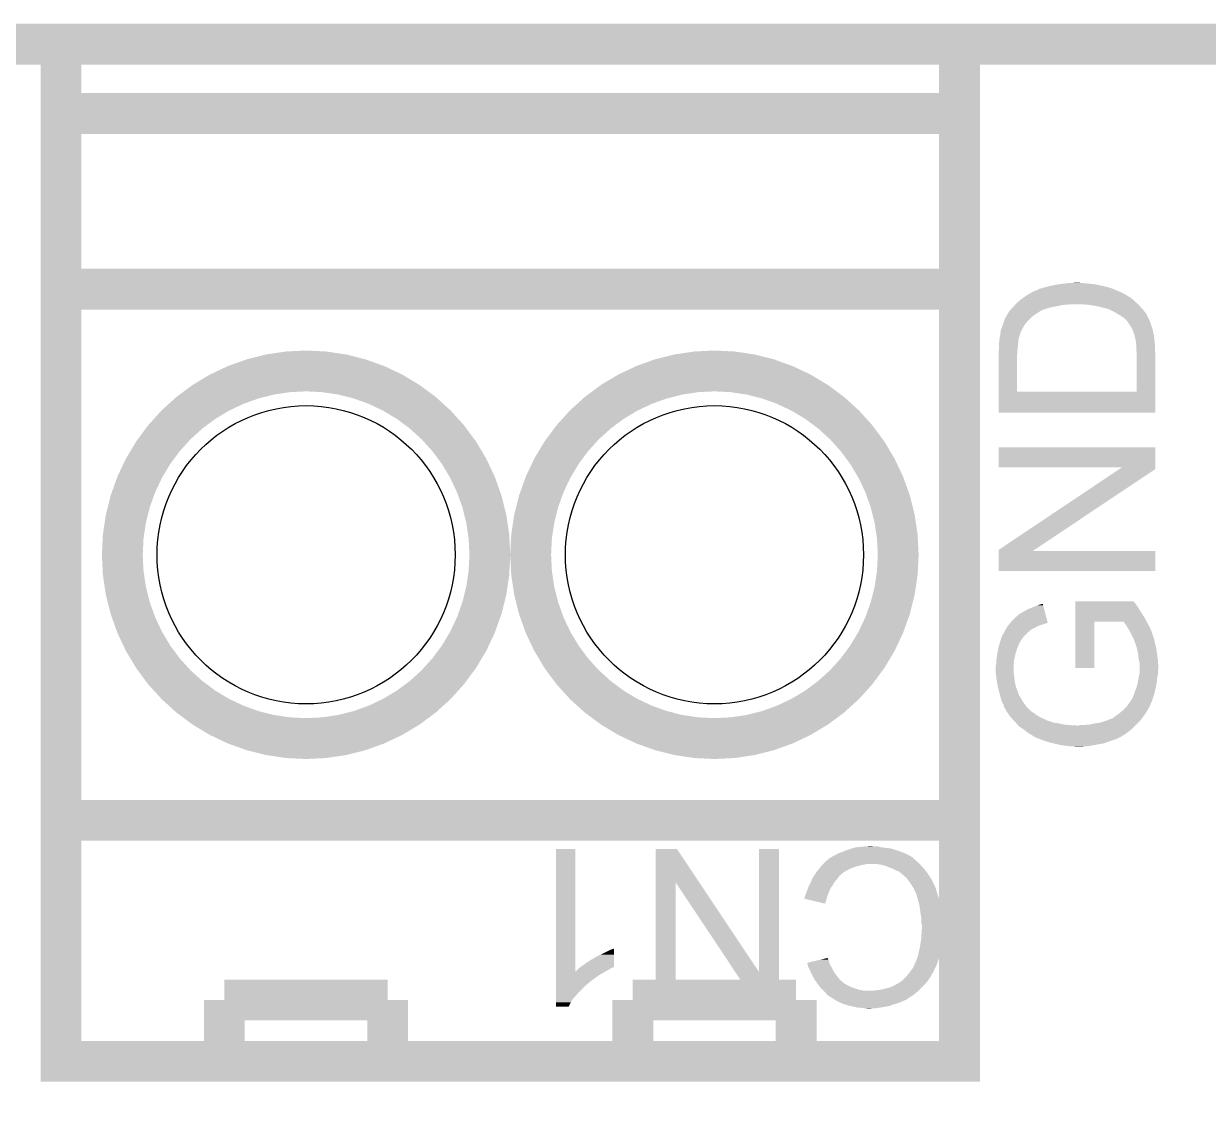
# Model space of a CAD drawing. Extents: x -1.4 to 24.3, y -3.9 to 24.9.
# Drawn here: x 8.86 to 16.23, y 18.2 to 24.89 of the extents above; entities that cross this region are included whole.
import ezdxf

# ---------------------------------------------------------------- set-up
doc = ezdxf.new("R2010")
doc.units = 0
doc.layers.get('0').update_dxf_attribs({"linetype": 'CONTINUOUS'})
for name, color, linetype in [('DAC2_CLICK_V100_GKO', 9, 'CONTINUOUS'), ('DAC2_CLICK_V100_GTO', 11, 'CONTINUOUS'), ('DAC2_CLICK_V100_GTS', 8, 'CONTINUOUS')]:
    doc.layers.add(name, color=color, linetype=linetype)

# ---------------------------------------------------------------- blocks, each defined once
blk = doc.blocks.new('ROUND_44')
blk.add_circle((0, 0), 0.9271)

msp = doc.modelspace()

# ---------------------------------------------------------------- linework, layer by layer
at = {"layer": 'DAC2_CLICK_V100_GKO', "const_width": 0.254}
msp.add_lwpolyline([(-1.27, -3.81), (-1.27, 24.765), (24.13, 24.765)], dxfattribs=at)
at = {"layer": 'DAC2_CLICK_V100_GTO', "const_width": 0.254}
for points in [[(9.0932, 24.765), (14.6812, 24.765)], [(9.0932, 24.765), (9.0932, 18.4404), (14.6812, 18.4404), (14.6812, 24.765)], [(9.0932, 24.3332), (14.6812, 24.3332)], [(9.0932, 23.241), (14.6812, 23.241)], [(9.0932, 19.939), (14.6812, 19.939)], [(10.1092, 18.8214), (11.1252, 18.8214)], [(10.1092, 18.4404), (10.1092, 18.8214)], [(11.1252, 18.4404), (11.1252, 18.8214)], [(12.6492, 18.8214), (13.6652, 18.8214)], [(12.6492, 18.4404), (12.6492, 18.8214)], [(13.6652, 18.4404), (13.6652, 18.8214)]]:
    msp.add_lwpolyline(points, dxfattribs=at)
for points in [[(9.4742, 21.59, 1), (11.7602, 21.59, 1)], [(12.0142, 21.59, 1), (14.3002, 21.59, 1)]]:
    msp.add_lwpolyline(points, format="xyb", close=True, dxfattribs=at)
at = {"layer": 'DAC2_CLICK_V100_GTO'}
for points in [[(15.107918, 23.20798), (15.12098, 23.2156), (15.71244, 23.20798), (15.69974, 23.2156)], [(15.12098, 23.2156), (15.138398, 23.22576), (15.69974, 23.2156), (15.67688, 23.22576)], [(15.138398, 23.22576), (15.163792, 23.23592), (15.67688, 23.22576), (15.65402, 23.23592)], [(15.163792, 23.23592), (15.1765, 23.241004), (15.65402, 23.23592), (15.642156, 23.241004)], [(15.1765, 23.241004), (15.179044, 23.24354), (15.642156, 23.241004), (15.636238, 23.24354)], [(15.179044, 23.24354), (15.186664, 23.24608), (15.636238, 23.24354), (15.628618, 23.24608)], [(15.186664, 23.24608), (15.194284, 23.246082), (15.628618, 23.24608), (15.628612, 23.246082)], [(15.194284, 23.246082), (15.204434, 23.251158), (15.628612, 23.246082), (15.613382, 23.251158)], [(15.204434, 23.251158), (15.204438, 23.25116), (15.613382, 23.251158), (15.610846, 23.25116)], [(15.204438, 23.25116), (15.204442, 23.251162), (15.610846, 23.25116), (15.610844, 23.251162)], [(15.204442, 23.251162), (15.214574, 23.253694), (15.610844, 23.251162), (15.608306, 23.253694)], [(15.214574, 23.253694), (15.2146, 23.2537), (15.608306, 23.253694), (15.605762, 23.2537)], [(15.2146, 23.2537), (15.2273, 23.256242), (15.605762, 23.2537), (15.594746, 23.256242)], [(15.2273, 23.256242), (15.24254, 23.26132), (15.594746, 23.256242), (15.57274, 23.26132)], [(15.24254, 23.26132), (15.25778, 23.26386), (15.57274, 23.26132), (15.560888, 23.26386)], [(15.25778, 23.26386), (15.278102, 23.26894), (15.560888, 23.26386), (15.53718, 23.26894)], [(15.278102, 23.26894), (15.3162, 23.27402), (15.53718, 23.26894), (15.5067, 23.27402)], [(15.3162, 23.27402), (15.33779, 23.27656), (15.5067, 23.27402), (15.47368, 23.27656)], [(15.33779, 23.27656), (15.35938, 23.2791), (15.47368, 23.27656), (15.44828, 23.2791)], [(15.35938, 23.2791), (15.4076, 23.281638), (15.435584, 23.2791), (15.427962, 23.281638)], [(15.4076, 23.281638), (15.407638, 23.28164), (15.427962, 23.281638), (15.407638, 23.28164)], [(15.01648, 23.131782), (15.02156, 23.13686), (15.26795, 23.131782), (15.29334, 23.13686)], [(15.02156, 23.13686), (15.025792, 23.14194), (15.29334, 23.13686), (15.31874, 23.14194)], [(15.025792, 23.14194), (15.027908, 23.14448), (15.31874, 23.14194), (15.336522, 23.14448)], [(15.027908, 23.14448), (15.030024, 23.14702), (15.354302, 23.14448), (15.367002, 23.14702)], [(15.030024, 23.14702), (15.03426, 23.152102), (15.79372, 23.14702), (15.787622, 23.152102)], [(15.03426, 23.152102), (15.042966, 23.15972), (15.787622, 23.152102), (15.77848, 23.15972)], [(15.042966, 23.15972), (15.054578, 23.16988), (15.77848, 23.15972), (15.76832, 23.16988)], [(15.054578, 23.16988), (15.05784, 23.172418), (15.76832, 23.16988), (15.76578, 23.172418)], [(15.05784, 23.172418), (15.067642, 23.18004), (15.76578, 23.172418), (15.755622, 23.18004)], [(15.067642, 23.18004), (15.077436, 23.187658), (15.755622, 23.18004), (15.748, 23.187658)], [(15.077436, 23.187658), (15.07744, 23.18766), (15.748, 23.187658), (15.747998, 23.18766)], [(15.07744, 23.18766), (15.096488, 23.20036), (15.747998, 23.18766), (15.72514, 23.20036)], [(15.096488, 23.20036), (15.107918, 23.20798), (15.72514, 23.20036), (15.71244, 23.20798)], [(15.445768, 23.147018), (15.44574, 23.14702), (15.793722, 23.147018), (15.79372, 23.14702)], [(15.4813, 23.14448), (15.445768, 23.147018), (15.795838, 23.14448), (15.793722, 23.147018)], [(15.51432, 23.1394), (15.4813, 23.14448), (15.80007, 23.1394), (15.795838, 23.14448)], [(15.54226, 23.13432), (15.51432, 23.1394), (15.804304, 23.13432), (15.80007, 23.1394)], [(14.96314, 23.055582), (14.967372, 23.0632), (15.11808, 23.055582), (15.1257, 23.0632)], [(14.967372, 23.0632), (14.97584, 23.07844), (15.1257, 23.0632), (15.14348, 23.07844)], [(14.97584, 23.07844), (14.981934, 23.0886), (15.14348, 23.07844), (15.158722, 23.0886)], [(14.981934, 23.0886), (14.98346, 23.091142), (15.158722, 23.0886), (15.1638, 23.091142)], [(14.98346, 23.091142), (14.984984, 23.093682), (15.1638, 23.091142), (15.166344, 23.093682)], [(14.984984, 23.093682), (14.986508, 23.096222), (15.166344, 23.093682), (15.171422, 23.096222)], [(14.986508, 23.096222), (14.99108, 23.103842), (15.171422, 23.096222), (15.182852, 23.103842)], [(14.99108, 23.103842), (14.9933, 23.10638), (15.182852, 23.103842), (15.18666, 23.10638)], [(14.9933, 23.10638), (14.999968, 23.114), (15.18666, 23.10638), (15.20444, 23.114)], [(14.999968, 23.114), (15.008858, 23.12416), (15.20444, 23.114), (15.23492, 23.12416)], [(15.008858, 23.12416), (15.011394, 23.1267), (15.23492, 23.12416), (15.242542, 23.1267)], [(15.011394, 23.1267), (15.0114, 23.126706), (15.242542, 23.1267), (15.24257, 23.126706)], [(15.0114, 23.126706), (15.011414, 23.129246), (15.24257, 23.126706), (15.25527, 23.129246)], [(15.011414, 23.129246), (15.01648, 23.131782), (15.25527, 23.129246), (15.26795, 23.131782)], [(15.552412, 23.131782), (15.54226, 23.13432), (15.806418, 23.131782), (15.804304, 23.13432)], [(15.572738, 23.1267), (15.552412, 23.131782), (15.8115, 23.1267), (15.806418, 23.131782)], [(15.580364, 23.12416), (15.572738, 23.1267), (15.81404, 23.12416), (15.8115, 23.1267)], [(15.585444, 23.124158), (15.580364, 23.12416), (15.814042, 23.124158), (15.81404, 23.12416)], [(15.590524, 23.12162), (15.585444, 23.124158), (15.81658, 23.12162), (15.814042, 23.124158)], [(15.595604, 23.121618), (15.590524, 23.12162), (15.816582, 23.121618), (15.81658, 23.12162)], [(15.6083, 23.11654), (15.595604, 23.121618), (15.82166, 23.11654), (15.816582, 23.121618)], [(15.621, 23.11146), (15.6083, 23.11654), (15.82529, 23.11146), (15.82166, 23.11654)], [(15.646398, 23.09876), (15.621, 23.11146), (15.834362, 23.09876), (15.82529, 23.11146)], [(15.646402, 23.098758), (15.646398, 23.09876), (15.834362, 23.098758), (15.834362, 23.09876)], [(15.658598, 23.091136), (15.646402, 23.098758), (15.841982, 23.091136), (15.834362, 23.098758)], [(15.66672, 23.08606), (15.658598, 23.091136), (15.84452, 23.08606), (15.841982, 23.091136)], [(15.6845, 23.0759), (15.66672, 23.08606), (15.8496, 23.0759), (15.84452, 23.08606)], [(15.69974, 23.06574), (15.6845, 23.0759), (15.85468, 23.06574), (15.8496, 23.0759)], [(15.7099, 23.058118), (15.69974, 23.06574), (15.858492, 23.058118), (15.85468, 23.06574)], [(14.94028, 22.987006), (14.940282, 22.992084), (15.068552, 22.987006), (15.071092, 22.992084)], [(14.940282, 22.992084), (14.94282, 22.997162), (15.071092, 22.992084), (15.07363, 22.997162)], [(14.94282, 22.997162), (14.943664, 22.999698), (15.07363, 22.997162), (15.0749, 22.999698)], [(14.943664, 22.999698), (14.9479, 23.0124), (15.0749, 22.999698), (15.08252, 23.0124)], [(14.9479, 23.0124), (14.952662, 23.025102), (15.08252, 23.0124), (15.09014, 23.025102)], [(14.952662, 23.025102), (14.95552, 23.03272), (15.09014, 23.025102), (15.096804, 23.03272)], [(14.95552, 23.03272), (14.959752, 23.04542), (15.096804, 23.03272), (15.107918, 23.04542)], [(14.959752, 23.04542), (14.96314, 23.055582), (15.107918, 23.04542), (15.11808, 23.055582)], [(15.71752, 23.0505), (15.7099, 23.058118), (15.8623, 23.0505), (15.858492, 23.058118)], [(15.717522, 23.050498), (15.71752, 23.0505), (15.862302, 23.050498), (15.8623, 23.0505)], [(15.72768, 23.0378), (15.717522, 23.050498), (15.867064, 23.0378), (15.862302, 23.050498)], [(15.732762, 23.03018), (15.72768, 23.0378), (15.86992, 23.03018), (15.867064, 23.0378)], [(15.748, 23.007322), (15.732762, 23.03018), (15.87754, 23.007322), (15.86992, 23.03018)], [(15.748002, 23.00732), (15.748, 23.007322), (15.87754, 23.00732), (15.87754, 23.007322)], [(15.75562, 22.994622), (15.748002, 23.00732), (15.88135, 22.994622), (15.87754, 23.00732)], [(15.7607, 22.98192), (15.75562, 22.994622), (15.88516, 22.98192), (15.88135, 22.994622)], [(14.928272, 22.9108), (14.93012, 22.93112), (15.04696, 22.9108), (15.049216, 22.93112)], [(14.93012, 22.93112), (14.930582, 22.933662), (15.049216, 22.93112), (15.0495, 22.933662)], [(14.930582, 22.933662), (14.933814, 22.951442), (15.0495, 22.933662), (15.05458, 22.951442)], [(14.933814, 22.951442), (14.9352, 22.959058), (15.05458, 22.951442), (15.057624, 22.959058)], [(14.9352, 22.959058), (14.935764, 22.964144), (15.057624, 22.959058), (15.05966, 22.964144)], [(14.935764, 22.964144), (14.93661, 22.971766), (15.05966, 22.964144), (15.059666, 22.971766)], [(14.93661, 22.971766), (14.936892, 22.974304), (15.059666, 22.971766), (15.062202, 22.974304)], [(14.936892, 22.974304), (14.93774, 22.981922), (15.062202, 22.974304), (15.06601, 22.981922)], [(14.93774, 22.981922), (14.937746, 22.984466), (15.06601, 22.981922), (15.067282, 22.984466)], [(14.937746, 22.984466), (14.94028, 22.987006), (15.067282, 22.984466), (15.068552, 22.987006)], [(15.760702, 22.981918), (15.7607, 22.98192), (15.88516, 22.981918), (15.88516, 22.98192)], [(15.764512, 22.974296), (15.760702, 22.981918), (15.885162, 22.974296), (15.88516, 22.981918)], [(15.76578, 22.971756), (15.764512, 22.974296), (15.886432, 22.971756), (15.885162, 22.974296)], [(15.765782, 22.969218), (15.76578, 22.971756), (15.8877, 22.969218), (15.886432, 22.971756)], [(15.765786, 22.964134), (15.765782, 22.969218), (15.888718, 22.964134), (15.8877, 22.969218)], [(15.768322, 22.961594), (15.765786, 22.964134), (15.889226, 22.961594), (15.888718, 22.964134)], [(15.769592, 22.95652), (15.768322, 22.961594), (15.89024, 22.95652), (15.889226, 22.961594)], [(15.7734, 22.94128), (15.769592, 22.95652), (15.892146, 22.94128), (15.89024, 22.95652)], [(15.774418, 22.9362), (15.7734, 22.94128), (15.89278, 22.9362), (15.892146, 22.94128)], [(15.77848, 22.915882), (15.774418, 22.9362), (15.895038, 22.915882), (15.89278, 22.9362)], [(15.778736, 22.91334), (15.77848, 22.915882), (15.89532, 22.91334), (15.895038, 22.915882)], [(14.92504, 22.84984), (14.926564, 22.86508), (15.04188, 22.84984), (15.04188, 22.86508)], [(14.92504, 22.847302), (14.92504, 22.84984), (15.04188, 22.847302), (15.04188, 22.84984)], [(14.92504, 22.829518), (14.92504, 22.847302), (15.03934, 22.829518), (15.04188, 22.847302)], [(14.926564, 22.86508), (14.92758, 22.875238), (15.04188, 22.86508), (15.04333, 22.875238)], [(14.92758, 22.90318), (14.928272, 22.9108), (15.046266, 22.90318), (15.04696, 22.9108)], [(14.92758, 22.88286), (14.92758, 22.90318), (15.04442, 22.88286), (15.046266, 22.90318)], [(14.92758, 22.875238), (14.92758, 22.88286), (15.04333, 22.875238), (15.04442, 22.88286)], [(15.78102, 22.890482), (15.778736, 22.91334), (15.897606, 22.890482), (15.89532, 22.91334)], [(15.78102, 22.887942), (15.78102, 22.890482), (15.89786, 22.887942), (15.897606, 22.890482)], [(15.78102, 22.86508), (15.78102, 22.887942), (15.89786, 22.86508), (15.89786, 22.887942)], [(15.781974, 22.85746), (15.78102, 22.86508), (15.89786, 22.85746), (15.89786, 22.86508)], [(15.78356, 22.844758), (15.781974, 22.85746), (15.898838, 22.844758), (15.89786, 22.85746)], [(15.783558, 22.824442), (15.78356, 22.844758), (15.9004, 22.824442), (15.898838, 22.844758)], [(14.92504, 22.603482), (14.92504, 22.829518), (15.03934, 22.603482), (15.03934, 22.829518)], [(15.783538, 22.60346), (15.783558, 22.824442), (15.900386, 22.60346), (15.9004, 22.824442)], [(14.92504, 22.60346), (14.92504, 22.603482), (15.783538, 22.60346), (15.03934, 22.603482)], [(14.92504, 22.473942), (14.92504, 22.60346), (15.900378, 22.473942), (15.900386, 22.60346)], [(15.900378, 22.47392), (14.92504, 22.473942), (15.900378, 22.47392), (15.900378, 22.473942)], [(14.92504, 22.133582), (14.92506, 22.257998), (15.900392, 22.133582), (15.9004, 22.257998)], [(14.92506, 22.257998), (14.925062, 22.25802), (15.9004, 22.257998), (14.925062, 22.25802)], [(15.692048, 22.13356), (14.92504, 22.133582), (15.900392, 22.13356), (15.900392, 22.133582)], [(14.925048, 21.620484), (15.676852, 22.123396), (15.147346, 21.620484), (15.900392, 22.123396)], [(15.676852, 22.123396), (15.692048, 22.13356), (15.900392, 22.123396), (15.900392, 22.13356)], [(14.92504, 21.488422), (14.925046, 21.612838), (15.900378, 21.488422), (15.9004, 21.612838)], [(14.925046, 21.61286), (14.925048, 21.620484), (15.135932, 21.61286), (15.147346, 21.620484)], [(14.925046, 21.612838), (14.925046, 21.61286), (15.9004, 21.612838), (15.135932, 21.61286)], [(15.900378, 21.4884), (14.92504, 21.488422), (15.900378, 21.4884), (15.900378, 21.488422)], [(15.40258, 21.300418), (15.402582, 21.30044), (15.76578, 21.300418), (15.402582, 21.30044)], [(15.40258, 21.297894), (15.40258, 21.300418), (15.765786, 21.297894), (15.76578, 21.300418)], [(15.40258, 21.295356), (15.40258, 21.297894), (15.768322, 21.295356), (15.765786, 21.297894)], [(15.40258, 21.29028), (15.40258, 21.295356), (15.770862, 21.29028), (15.768322, 21.295356)], [(15.049502, 21.219162), (15.0622, 21.22678), (15.216572, 21.219162), (15.214588, 21.22678)], [(15.0622, 21.22678), (15.082518, 21.23694), (15.214588, 21.22678), (15.21194, 21.23694)], [(15.082518, 21.23694), (15.10284, 21.24964), (15.21194, 21.23694), (15.20863, 21.24964)], [(15.10284, 21.24964), (15.1638, 21.275042), (15.20863, 21.24964), (15.20201, 21.275042)], [(15.1638, 21.275042), (15.199366, 21.28518), (15.20201, 21.275042), (15.199366, 21.28518)], [(15.402576, 21.209002), (15.402578, 21.23948), (15.826738, 21.209002), (15.806418, 21.23948)], [(15.402578, 21.23948), (15.40258, 21.264878), (15.806418, 21.23948), (15.791182, 21.264878)], [(15.40258, 21.28266), (15.40258, 21.29028), (15.77848, 21.28266), (15.770862, 21.29028)], [(15.40258, 21.27504), (15.40258, 21.28266), (15.78356, 21.27504), (15.77848, 21.28266)], [(15.40258, 21.264878), (15.40258, 21.27504), (15.791182, 21.264878), (15.78356, 21.27504)], [(14.98092, 21.1455), (14.986846, 21.15312), (15.166338, 21.1455), (15.18666, 21.15312)], [(14.986846, 21.15312), (14.990796, 21.158198), (15.18666, 21.15312), (15.20444, 21.158198)], [(14.990796, 21.158198), (14.994746, 21.163278), (15.20444, 21.158198), (15.217136, 21.163278)], [(14.994746, 21.163278), (14.994748, 21.16328), (15.217136, 21.163278), (15.222216, 21.16328)], [(14.994748, 21.16328), (14.996718, 21.165814), (15.222216, 21.16328), (15.227286, 21.165814)], [(14.996718, 21.165814), (14.998682, 21.168338), (15.227286, 21.165814), (15.2273, 21.168338)], [(14.998682, 21.168338), (14.9987, 21.16836), (15.2273, 21.168338), (15.229812, 21.16836)], [(14.9987, 21.16836), (15.01648, 21.18868), (15.229812, 21.16836), (15.224518, 21.18868)], [(15.01648, 21.18868), (15.03934, 21.209), (15.224518, 21.18868), (15.219222, 21.209)], [(15.03934, 21.209), (15.049502, 21.219162), (15.219222, 21.209), (15.216572, 21.219162)], [(15.40256, 20.886442), (15.402574, 21.173418), (15.519378, 20.886442), (15.5194, 21.173418)], [(15.402574, 21.17598), (15.402576, 21.209002), (15.84452, 21.17598), (15.826738, 21.209002)], [(15.402574, 21.17344), (15.402574, 21.17598), (15.845972, 21.17344), (15.84452, 21.17598)], [(15.402574, 21.173418), (15.402574, 21.17344), (15.5194, 21.173418), (15.70227, 21.17344)], [(15.71498, 21.155658), (15.70227, 21.17344), (15.856134, 21.155658), (15.845972, 21.17344)], [(15.724504, 21.14042), (15.71498, 21.155658), (15.86484, 21.14042), (15.856134, 21.155658)], [(14.93735, 21.05914), (14.942822, 21.07692), (15.064738, 21.05914), (15.07744, 21.07692)], [(14.942822, 21.07692), (14.942824, 21.076922), (15.07744, 21.07692), (15.07744, 21.076922)], [(14.942824, 21.076922), (14.94536, 21.079466), (15.07744, 21.076922), (15.079476, 21.079466)], [(14.94536, 21.079466), (14.945362, 21.084544), (15.079476, 21.079466), (15.083538, 21.084544)], [(14.945362, 21.084544), (14.947898, 21.089618), (15.083538, 21.084544), (15.087598, 21.089618)], [(14.947898, 21.089618), (14.947902, 21.089622), (15.087598, 21.089618), (15.087602, 21.089622)], [(14.947902, 21.089622), (14.952978, 21.097238), (15.087602, 21.089622), (15.097758, 21.097238)], [(14.952978, 21.097238), (14.95806, 21.104862), (15.097758, 21.097238), (15.103478, 21.104862)], [(14.95806, 21.104862), (14.959326, 21.107396), (15.103478, 21.104862), (15.10538, 21.107396)], [(14.959326, 21.107396), (14.960598, 21.109938), (15.10538, 21.107396), (15.110456, 21.109938)], [(14.960598, 21.109938), (14.96187, 21.112482), (15.110456, 21.109938), (15.113002, 21.112482)], [(14.96187, 21.112482), (14.96822, 21.125178), (15.113002, 21.112482), (15.128238, 21.125178)], [(14.96822, 21.12518), (14.97457, 21.13534), (15.128242, 21.12518), (15.14856, 21.13534)], [(14.96822, 21.125178), (14.96822, 21.12518), (15.128238, 21.125178), (15.128242, 21.12518)], [(14.97457, 21.13534), (14.98092, 21.1455), (15.14856, 21.13534), (15.166338, 21.1455)], [(15.74038, 21.115018), (15.724504, 21.14042), (15.875, 21.115018), (15.86484, 21.14042)], [(15.746732, 21.102316), (15.74038, 21.115018), (15.88008, 21.102316), (15.875, 21.115018)], [(15.749272, 21.097236), (15.746732, 21.102316), (15.880082, 21.097236), (15.88008, 21.102316)], [(15.751812, 21.092158), (15.749272, 21.097236), (15.88262, 21.092158), (15.880082, 21.097236)], [(15.75943, 21.07692), (15.751812, 21.092158), (15.8877, 21.07692), (15.88262, 21.092158)], [(15.76578, 21.06422), (15.75943, 21.07692), (15.89278, 21.06422), (15.8877, 21.07692)], [(14.920382, 20.99564), (14.922498, 21.008338), (15.036798, 20.99564), (15.039338, 21.008338)], [(14.922498, 21.008338), (14.9225, 21.008342), (15.039338, 21.008338), (15.03934, 21.008342)], [(14.9225, 21.008342), (14.924674, 21.015954), (15.03934, 21.008342), (15.044416, 21.015954)], [(14.924674, 21.015954), (14.9254, 21.018496), (15.044416, 21.015954), (15.04442, 21.018496)], [(14.9254, 21.018496), (14.931932, 21.041358), (15.04442, 21.018496), (15.05458, 21.041358)], [(14.931932, 21.041358), (14.93266, 21.0439), (15.05458, 21.041358), (15.056032, 21.0439)], [(14.93266, 21.0439), (14.93735, 21.05914), (15.056032, 21.0439), (15.064738, 21.05914)], [(15.765782, 21.064218), (15.76578, 21.06422), (15.89278, 21.064218), (15.89278, 21.06422)], [(15.768318, 21.056602), (15.765782, 21.064218), (15.894304, 21.056602), (15.89278, 21.064218)], [(15.76832, 21.054066), (15.768318, 21.056602), (15.894812, 21.054066), (15.894304, 21.056602)], [(15.770856, 21.051522), (15.76832, 21.054066), (15.89532, 21.051522), (15.894812, 21.054066)], [(15.775092, 21.03882), (15.770856, 21.051522), (15.89786, 21.03882), (15.89532, 21.051522)], [(15.78102, 21.021038), (15.775092, 21.03882), (15.902306, 21.021038), (15.89786, 21.03882)], [(15.784196, 21.008338), (15.78102, 21.021038), (15.90548, 21.008338), (15.902306, 21.021038)], [(15.78864, 20.99056), (15.784196, 21.008338), (15.90802, 20.99056), (15.90548, 21.008338)], [(14.9098, 20.92198), (14.911184, 20.937218), (15.020034, 20.92198), (15.02156, 20.937218)], [(14.911184, 20.937218), (14.91234, 20.94992), (15.02156, 20.937218), (15.024382, 20.94992)], [(14.91234, 20.94992), (14.914186, 20.96008), (15.024382, 20.94992), (15.02664, 20.96008)], [(14.914186, 20.96008), (14.91742, 20.97786), (15.02664, 20.96008), (15.031086, 20.97786)], [(14.91742, 20.97786), (14.917842, 20.9804), (15.031086, 20.97786), (15.031722, 20.9804)], [(14.917842, 20.9804), (14.920382, 20.99564), (15.031722, 20.9804), (15.036798, 20.99564)], [(15.792196, 20.97278), (15.78864, 20.99056), (15.91056, 20.97278), (15.90802, 20.99056)], [(15.79372, 20.96516), (15.792196, 20.97278), (15.911576, 20.96516), (15.91056, 20.97278)], [(15.79626, 20.939762), (15.79372, 20.96516), (15.914964, 20.939762), (15.911576, 20.96516)], [(15.79739, 20.93468), (15.79626, 20.939762), (15.91564, 20.93468), (15.914964, 20.939762)], [(15.80134, 20.916902), (15.79739, 20.93468), (15.916752, 20.916902), (15.91564, 20.93468)], [(14.90726, 20.901662), (14.9098, 20.911822), (15.01902, 20.901662), (15.01902, 20.911822)], [(14.90726, 20.855938), (14.90726, 20.901662), (15.01902, 20.855938), (15.01902, 20.901662)], [(14.907514, 20.8534), (14.90726, 20.855938), (15.01902, 20.8534), (15.01902, 20.855938)], [(14.909546, 20.83308), (14.907514, 20.8534), (15.02156, 20.83308), (15.01902, 20.8534)], [(14.9098, 20.911822), (14.9098, 20.92198), (15.01902, 20.911822), (15.020034, 20.92198)], [(15.519378, 20.88642), (15.40256, 20.886442), (15.519378, 20.88642), (15.519378, 20.886442)], [(15.80134, 20.894042), (15.80134, 20.916902), (15.91818, 20.894042), (15.916752, 20.916902)], [(15.80134, 20.881338), (15.80134, 20.894042), (15.91818, 20.881338), (15.91818, 20.894042)], [(15.80134, 20.871178), (15.80134, 20.881338), (15.91564, 20.871178), (15.91818, 20.881338)], [(15.80134, 20.850862), (15.80134, 20.871178), (15.91564, 20.850862), (15.91564, 20.871178)], [(14.9098, 20.830538), (14.909546, 20.83308), (15.021844, 20.830538), (15.02156, 20.83308)], [(14.91301, 20.81022), (14.9098, 20.830538), (15.0241, 20.81022), (15.021844, 20.830538)], [(14.91742, 20.78228), (14.91301, 20.81022), (15.02918, 20.78228), (15.0241, 20.81022)], [(14.917422, 20.782278), (14.91742, 20.78228), (15.02918, 20.782278), (15.02918, 20.78228)], [(14.9225, 20.75942), (14.917422, 20.782278), (15.036038, 20.75942), (15.02918, 20.782278)], [(15.783098, 20.76704), (15.78864, 20.78736), (15.90294, 20.76704), (15.90675, 20.78736)], [(15.78864, 20.78736), (15.792026, 20.807678), (15.90675, 20.78736), (15.91056, 20.807678)], [(15.792026, 20.807678), (15.79372, 20.81784), (15.91056, 20.807678), (15.91056, 20.81784)], [(15.79372, 20.81784), (15.795476, 20.825458), (15.91056, 20.81784), (15.91056, 20.825458)], [(15.795476, 20.825458), (15.79958, 20.843236), (15.91056, 20.825458), (15.91564, 20.843236)], [(15.79958, 20.843236), (15.80134, 20.850862), (15.91564, 20.843236), (15.91564, 20.850862)], [(14.923136, 20.75688), (14.9225, 20.75942), (15.036798, 20.75688), (15.036038, 20.75942)], [(14.929486, 20.731476), (14.923136, 20.75688), (15.04696, 20.731476), (15.036798, 20.75688)], [(14.930122, 20.728938), (14.929486, 20.731476), (15.046962, 20.728938), (15.04696, 20.731476)], [(14.932026, 20.721318), (14.930122, 20.728938), (15.0495, 20.721318), (15.046962, 20.728938)], [(14.93266, 20.71878), (14.932026, 20.721318), (15.051024, 20.71878), (15.0495, 20.721318)], [(14.939192, 20.69592), (14.93266, 20.71878), (15.06474, 20.69592), (15.051024, 20.71878)], [(15.7607, 20.703544), (15.760706, 20.708626), (15.886006, 20.703544), (15.8877, 20.708626)], [(15.760706, 20.708626), (15.76324, 20.711164), (15.8877, 20.708626), (15.888546, 20.711164)], [(15.76324, 20.711164), (15.767472, 20.723862), (15.888546, 20.711164), (15.89278, 20.723862)], [(15.767472, 20.723862), (15.768318, 20.7264), (15.89278, 20.723862), (15.893376, 20.7264)], [(15.768318, 20.7264), (15.77086, 20.736562), (15.893376, 20.7264), (15.895768, 20.736562)], [(15.77086, 20.736562), (15.781022, 20.75942), (15.895768, 20.736562), (15.901146, 20.75942)], [(15.781022, 20.75942), (15.783098, 20.76704), (15.901146, 20.75942), (15.90294, 20.76704)], [(14.942818, 20.68322), (14.939192, 20.69592), (15.071998, 20.68322), (15.06474, 20.69592)], [(14.944852, 20.678138), (14.942818, 20.68322), (15.0749, 20.678138), (15.071998, 20.68322)], [(14.9479, 20.670518), (14.944852, 20.678138), (15.080344, 20.670518), (15.0749, 20.678138)], [(14.95552, 20.657822), (14.9479, 20.670518), (15.089414, 20.657822), (15.080344, 20.670518)], [(14.958058, 20.645122), (14.95552, 20.657822), (15.098486, 20.645122), (15.089414, 20.657822)], [(14.959754, 20.642578), (14.958058, 20.645122), (15.100302, 20.642578), (15.098486, 20.645122)], [(14.963138, 20.637502), (14.959754, 20.642578), (15.10538, 20.637502), (15.100302, 20.642578)], [(14.968218, 20.627344), (14.963138, 20.637502), (15.115538, 20.627344), (15.10538, 20.637502)], [(15.702274, 20.627334), (15.707338, 20.632398), (15.854674, 20.627334), (15.85468, 20.632398)], [(15.707338, 20.632398), (15.70736, 20.63242), (15.85468, 20.632398), (15.857206, 20.63242)], [(15.70736, 20.63242), (15.7226, 20.64766), (15.857206, 20.63242), (15.863982, 20.64766)], [(15.7226, 20.64766), (15.74038, 20.67306), (15.863982, 20.64766), (15.875278, 20.67306)], [(15.74038, 20.67306), (15.743766, 20.678142), (15.875278, 20.67306), (15.87754, 20.678142)], [(15.743766, 20.678142), (15.7607, 20.703544), (15.87754, 20.678142), (15.886006, 20.703544)], [(14.96822, 20.624804), (14.968218, 20.627344), (15.118078, 20.624804), (15.115538, 20.627344)], [(14.971852, 20.61972), (14.96822, 20.624804), (15.123162, 20.61972), (15.118078, 20.624804)], [(14.977294, 20.612098), (14.971852, 20.61972), (15.133322, 20.612098), (15.123162, 20.61972)], [(14.98092, 20.607018), (14.977294, 20.612098), (15.14179, 20.607018), (15.133322, 20.612098)], [(14.982508, 20.60448), (14.98092, 20.607018), (15.14602, 20.60448), (15.14179, 20.607018)], [(14.98886, 20.594318), (14.982508, 20.60448), (15.158722, 20.594318), (15.14602, 20.60448)], [(14.99362, 20.586702), (14.98886, 20.594318), (15.172052, 20.586702), (15.158722, 20.594318)], [(15.005346, 20.574), (14.99362, 20.586702), (15.19428, 20.574), (15.172052, 20.586702)], [(15.012382, 20.566376), (15.005346, 20.574), (15.2146, 20.566376), (15.19428, 20.574)], [(15.014724, 20.563838), (15.012382, 20.566376), (15.217144, 20.563838), (15.2146, 20.566376)], [(15.017068, 20.5613), (15.014724, 20.563838), (15.222222, 20.5613), (15.217144, 20.563838)], [(15.021754, 20.556222), (15.017068, 20.5613), (15.23746, 20.556222), (15.222222, 20.5613)], [(15.557502, 20.546062), (15.5956, 20.55876), (15.793028, 20.546062), (15.804572, 20.55876)], [(15.5956, 20.55876), (15.615408, 20.566378), (15.804572, 20.55876), (15.811498, 20.566378)], [(15.615408, 20.566378), (15.628624, 20.57146), (15.811498, 20.566378), (15.815194, 20.57146)], [(15.628624, 20.57146), (15.631166, 20.571466), (15.815194, 20.57146), (15.815198, 20.571466)], [(15.631166, 20.571466), (15.633704, 20.574002), (15.815198, 20.571466), (15.817042, 20.574002)], [(15.633704, 20.574002), (15.63878, 20.576542), (15.817042, 20.574002), (15.81889, 20.576542)], [(15.63878, 20.576542), (15.64386, 20.58162), (15.81889, 20.576542), (15.822582, 20.58162)], [(15.64386, 20.58162), (15.6591, 20.59178), (15.822582, 20.58162), (15.829972, 20.59178)], [(15.6591, 20.59178), (15.662486, 20.59432), (15.829972, 20.59178), (15.83182, 20.59432)], [(15.662486, 20.59432), (15.676032, 20.60448), (15.83182, 20.59432), (15.83944, 20.60448)], [(15.676032, 20.60448), (15.67942, 20.60702), (15.83944, 20.60448), (15.841132, 20.60702)], [(15.67942, 20.60702), (15.685224, 20.612098), (15.841132, 20.60702), (15.844518, 20.612098)], [(15.685224, 20.612098), (15.696834, 20.622256), (15.844518, 20.612098), (15.849598, 20.622256)], [(15.696834, 20.622256), (15.69974, 20.624798), (15.849598, 20.622256), (15.852138, 20.624798)], [(15.69974, 20.624798), (15.702274, 20.627334), (15.852138, 20.624798), (15.854674, 20.627334)], [(15.0241, 20.55368), (15.021754, 20.556222), (15.247622, 20.55368), (15.23746, 20.556222)], [(15.028758, 20.5486), (15.0241, 20.55368), (15.257782, 20.5486), (15.247622, 20.55368)], [(15.031086, 20.54606), (15.028758, 20.5486), (15.27048, 20.54606), (15.257782, 20.5486)], [(15.035744, 20.54098), (15.031086, 20.54606), (15.30096, 20.54098), (15.27048, 20.54606)], [(15.042728, 20.53336), (15.035744, 20.54098), (15.33398, 20.53336), (15.30096, 20.54098)], [(15.045058, 20.53082), (15.042728, 20.53336), (15.36954, 20.53082), (15.33398, 20.53336)], [(15.047386, 20.52828), (15.045058, 20.53082), (15.410178, 20.52828), (15.36954, 20.53082)], [(15.05204, 20.523202), (15.047386, 20.52828), (15.770862, 20.523202), (15.77594, 20.52828)], [(15.074058, 20.507958), (15.05204, 20.523202), (15.755618, 20.507958), (15.770862, 20.523202)], [(15.08506, 20.50034), (15.074058, 20.507958), (15.74592, 20.50034), (15.755618, 20.507958)], [(15.11046, 20.48002), (15.08506, 20.50034), (15.720058, 20.48002), (15.74592, 20.50034)], [(15.410178, 20.52828), (15.422882, 20.528282), (15.77594, 20.52828), (15.775942, 20.528282)], [(15.422882, 20.528282), (15.430504, 20.53082), (15.775942, 20.528282), (15.77848, 20.53082)], [(15.455902, 20.53082), (15.471142, 20.53336), (15.77848, 20.53082), (15.78102, 20.53336)], [(15.486382, 20.53336), (15.510086, 20.53844), (15.78102, 20.53336), (15.7861, 20.53844)], [(15.510086, 20.53844), (15.52194, 20.54098), (15.7861, 20.53844), (15.788408, 20.54098)], [(15.52194, 20.54098), (15.557502, 20.546062), (15.788408, 20.54098), (15.793028, 20.546062)], [(15.123162, 20.4724), (15.11046, 20.48002), (15.707864, 20.4724), (15.720058, 20.48002)], [(15.133318, 20.46732), (15.123162, 20.4724), (15.699736, 20.46732), (15.707864, 20.4724)], [(15.148554, 20.457164), (15.133318, 20.46732), (15.683486, 20.457164), (15.699736, 20.46732)], [(15.151094, 20.45716), (15.148554, 20.457164), (15.68348, 20.45716), (15.683486, 20.457164)], [(15.15364, 20.454624), (15.151094, 20.45716), (15.679422, 20.454624), (15.68348, 20.45716)], [(15.153652, 20.45462), (15.15364, 20.454624), (15.679416, 20.45462), (15.679422, 20.454624)], [(15.153666, 20.454614), (15.153652, 20.45462), (15.676874, 20.454614), (15.679416, 20.45462)], [(15.160182, 20.45208), (15.153666, 20.454614), (15.674336, 20.45208), (15.676874, 20.454614)], [(15.166716, 20.449538), (15.160182, 20.45208), (15.666716, 20.449538), (15.674336, 20.45208)], [(15.179776, 20.444458), (15.166716, 20.449538), (15.659098, 20.444458), (15.666716, 20.449538)], [(15.186302, 20.44192), (15.179776, 20.444458), (15.648942, 20.44192), (15.659098, 20.444458)], [(15.19936, 20.43684), (15.186302, 20.44192), (15.6337, 20.43684), (15.648942, 20.44192)], [(15.21461, 20.431758), (15.19936, 20.43684), (15.621, 20.431758), (15.6337, 20.43684)], [(15.229846, 20.42668), (15.21461, 20.431758), (15.603218, 20.42668), (15.621, 20.431758)], [(15.24508, 20.421602), (15.229846, 20.42668), (15.591368, 20.421602), (15.603218, 20.42668)], [(15.256518, 20.41906), (15.24508, 20.421602), (15.585438, 20.41906), (15.591368, 20.421602)], [(15.279376, 20.41398), (15.256518, 20.41906), (15.56258, 20.41398), (15.585438, 20.41906)], [(15.290806, 20.41144), (15.279376, 20.41398), (15.542262, 20.41144), (15.56258, 20.41398)], [(15.313662, 20.40636), (15.290806, 20.41144), (15.5194, 20.40636), (15.542262, 20.41144)], [(15.33144, 20.40382), (15.313662, 20.40636), (15.503312, 20.40382), (15.5194, 20.40636)], [(15.35176, 20.40128), (15.33144, 20.40382), (15.487224, 20.40128), (15.503312, 20.40382)], [(15.366998, 20.39874), (15.35176, 20.40128), (15.471138, 20.39874), (15.487224, 20.40128)], [(15.405098, 20.3962), (15.394938, 20.39874), (15.4178, 20.3962), (15.471138, 20.39874)], [(12.171684, 18.9992), (12.1717, 19.761178), (12.291082, 18.9992), (12.29106, 19.761178)], [(12.1717, 19.761178), (12.171702, 19.7612), (12.29106, 19.761178), (12.171702, 19.7612)], [(12.791456, 19.552848), (12.79146, 19.761192), (13.062666, 19.552848), (12.923524, 19.761192)], [(12.79146, 19.761192), (12.791462, 19.7612), (12.923524, 19.761192), (12.791462, 19.7612)], [(13.43406, 18.996732), (13.43408, 19.761178), (13.558502, 18.996732), (13.55852, 19.761178)], [(13.43408, 19.761178), (13.434082, 19.7612), (13.55852, 19.761178), (13.434082, 19.7612)], [(13.95476, 19.74342), (13.97254, 19.75104), (14.31671, 19.74342), (14.29512, 19.75104)], [(13.97254, 19.75104), (14.01064, 19.76374), (14.29512, 19.75104), (14.254482, 19.76374)], [(14.01064, 19.76374), (14.018262, 19.76628), (14.254482, 19.76374), (14.234162, 19.76628)], [(14.018262, 19.76628), (14.041122, 19.77136), (14.234162, 19.76628), (14.193522, 19.77136)], [(14.041122, 19.77136), (14.06652, 19.7739), (14.193522, 19.77136), (14.184634, 19.7739)], [(14.06652, 19.7739), (14.094458, 19.77644), (14.184634, 19.7739), (14.175744, 19.77644)], [(14.094458, 19.77644), (14.122398, 19.77898), (14.147802, 19.77644), (14.137642, 19.77898)], [(13.83284, 19.66722), (13.842998, 19.677378), (14.43482, 19.66722), (14.422122, 19.677378)], [(13.842998, 19.677378), (13.843, 19.67738), (14.422122, 19.677378), (14.42212, 19.67738)], [(13.843, 19.67738), (13.854612, 19.687538), (14.42212, 19.67738), (14.41196, 19.687538)], [(13.854612, 19.687538), (13.863326, 19.69516), (14.41196, 19.687538), (14.401802, 19.69516)], [(13.863326, 19.69516), (13.865866, 19.695174), (14.401802, 19.69516), (14.401788, 19.695174)], [(13.865866, 19.695174), (13.868406, 19.700242), (14.401788, 19.695174), (14.39672, 19.700242)], [(13.868406, 19.700242), (13.873482, 19.702782), (14.39672, 19.700242), (14.39418, 19.702782)], [(13.873482, 19.702782), (13.881094, 19.707858), (14.39418, 19.702782), (14.389102, 19.707858)], [(13.881094, 19.707858), (13.881098, 19.70786), (14.389102, 19.707858), (14.3891, 19.70786)], [(13.881098, 19.70786), (13.889558, 19.712936), (14.3891, 19.70786), (14.381486, 19.712936)], [(13.889558, 19.712936), (13.889566, 19.71294), (14.381486, 19.712936), (14.378962, 19.71294)], [(13.889566, 19.71294), (13.893776, 19.715466), (14.378962, 19.71294), (14.37894, 19.715466)], [(13.893776, 19.715466), (13.8938, 19.71548), (14.37894, 19.715466), (14.378914, 19.71548)], [(13.8938, 19.71548), (13.93444, 19.7358), (14.378914, 19.71548), (14.3383, 19.7358)], [(13.93444, 19.7358), (13.95476, 19.74342), (14.3383, 19.7358), (14.31671, 19.74342)], [(13.779498, 19.598638), (13.784578, 19.60626), (13.942056, 19.598638), (13.94968, 19.60626)], [(13.784578, 19.60626), (13.791352, 19.61642), (13.94968, 19.60626), (13.962382, 19.61642)], [(13.791352, 19.61642), (13.79474, 19.621502), (13.962382, 19.61642), (13.971274, 19.621502)], [(13.79474, 19.621502), (13.799184, 19.62658), (13.971274, 19.621502), (13.980162, 19.62658)], [(13.799184, 19.62658), (13.81252, 19.641818), (13.980162, 19.62658), (14.010636, 19.641818)], [(13.81252, 19.64182), (13.82014, 19.651978), (14.01064, 19.64182), (14.03858, 19.651978)], [(13.81252, 19.641818), (13.81252, 19.64182), (14.010636, 19.641818), (14.01064, 19.64182)], [(13.82014, 19.651978), (13.825856, 19.6596), (14.03858, 19.651978), (14.06906, 19.6596)], [(13.825856, 19.6596), (13.827762, 19.66214), (14.06906, 19.6596), (14.08176, 19.66214)], [(13.827762, 19.66214), (13.8303, 19.66468), (14.08176, 19.66214), (14.09446, 19.66468)], [(13.8303, 19.66468), (13.83284, 19.66722), (14.09446, 19.66468), (14.104618, 19.66722)], [(14.165592, 19.667218), (14.165578, 19.66722), (14.434822, 19.667218), (14.43482, 19.66722)], [(14.19606, 19.66214), (14.165592, 19.667218), (14.438886, 19.66214), (14.434822, 19.667218)], [(14.224, 19.654522), (14.19606, 19.66214), (14.44498, 19.654522), (14.438886, 19.66214)], [(14.224006, 19.65452), (14.224, 19.654522), (14.44498, 19.65452), (14.44498, 19.654522)], [(14.2494, 19.64436), (14.224006, 19.65452), (14.45514, 19.64436), (14.44498, 19.65452)], [(14.25618, 19.641818), (14.2494, 19.64436), (14.45768, 19.641818), (14.45514, 19.64436)], [(14.26972, 19.63674), (14.25618, 19.641818), (14.461588, 19.63674), (14.45768, 19.641818)], [(14.277336, 19.631662), (14.26972, 19.63674), (14.465494, 19.631662), (14.461588, 19.63674)], [(14.284958, 19.62912), (14.277336, 19.631662), (14.46745, 19.62912), (14.465494, 19.631662)], [(14.295116, 19.624042), (14.284958, 19.62912), (14.471356, 19.624042), (14.46745, 19.62912)], [(14.300194, 19.62404), (14.295116, 19.624042), (14.471358, 19.62404), (14.471356, 19.624042)], [(14.31925, 19.6088), (14.300194, 19.62404), (14.48308, 19.6088), (14.471358, 19.62404)], [(14.325602, 19.603718), (14.31925, 19.6088), (14.486468, 19.603718), (14.48308, 19.6088)], [(14.34846, 19.5834), (14.325602, 19.603718), (14.500014, 19.5834), (14.486468, 19.603718)], [(12.79144, 18.785862), (12.791456, 19.552848), (12.915878, 18.785862), (12.9159, 19.552848)], [(13.286066, 18.996732), (12.9159, 19.552848), (13.43406, 18.996732), (13.062666, 19.552848)], [(13.7414, 19.524982), (13.745752, 19.5326), (13.885166, 19.524982), (13.89126, 19.5326)], [(13.745752, 19.5326), (13.75156, 19.54276), (13.89126, 19.5326), (13.896338, 19.54276)], [(13.75156, 19.54276), (13.75378, 19.547838), (13.896338, 19.54276), (13.898878, 19.547838)], [(13.75378, 19.547838), (13.759338, 19.56054), (13.898878, 19.547838), (13.90904, 19.56054)], [(13.759338, 19.56054), (13.763782, 19.570698), (13.90904, 19.56054), (13.91666, 19.570698)], [(13.763782, 19.570698), (13.767118, 19.57832), (13.91666, 19.570698), (13.924278, 19.57832)], [(13.767118, 19.57832), (13.769342, 19.583402), (13.924278, 19.57832), (13.92809, 19.583402)], [(13.769342, 19.583402), (13.772726, 19.58848), (13.92809, 19.583402), (13.9319, 19.58848)], [(13.772726, 19.58848), (13.777804, 19.596096), (13.9319, 19.58848), (13.93698, 19.596096)], [(13.777804, 19.596096), (13.779498, 19.598638), (13.93698, 19.596096), (13.942056, 19.598638)], [(14.35862, 19.5707), (14.34846, 19.5834), (14.50848, 19.5707), (14.500014, 19.5834)], [(14.36878, 19.558), (14.35862, 19.5707), (14.514458, 19.558), (14.50848, 19.5707)], [(14.38402, 19.53514), (14.36878, 19.558), (14.525216, 19.53514), (14.514458, 19.558)], [(14.388784, 19.52752), (14.38402, 19.53514), (14.5288, 19.52752), (14.525216, 19.53514)], [(14.391958, 19.522438), (14.388784, 19.52752), (14.53134, 19.522438), (14.5288, 19.52752)], [(13.716, 19.451338), (13.716002, 19.453864), (13.855068, 19.451338), (13.8557, 19.453864)], [(13.716002, 19.453864), (13.718542, 19.458942), (13.8557, 19.453864), (13.85697, 19.458942)], [(13.718542, 19.458942), (13.71981, 19.464018), (13.85697, 19.458942), (13.85824, 19.464018)], [(13.71981, 19.464018), (13.72108, 19.469102), (13.85824, 19.464018), (13.860146, 19.469102)], [(13.72108, 19.469102), (13.72616, 19.479262), (13.860146, 19.469102), (13.863954, 19.479262)], [(13.72616, 19.479262), (13.727176, 19.48434), (13.863954, 19.479262), (13.86586, 19.48434)], [(13.727176, 19.48434), (13.728702, 19.491962), (13.86586, 19.48434), (13.869126, 19.491962)], [(13.728702, 19.491962), (13.736322, 19.507202), (13.869126, 19.491962), (13.875658, 19.507202)], [(13.736322, 19.507202), (13.739948, 19.519898), (13.875658, 19.507202), (13.8811, 19.519898)], [(13.739948, 19.519898), (13.7414, 19.524982), (13.8811, 19.519898), (13.885166, 19.524982)], [(14.39672, 19.514818), (14.391958, 19.522438), (14.53388, 19.514818), (14.53134, 19.522438)], [(14.40053, 19.5072), (14.39672, 19.514818), (14.536418, 19.5072), (14.53388, 19.514818)], [(14.40434, 19.49958), (14.40053, 19.5072), (14.538326, 19.49958), (14.536418, 19.5072)], [(14.405188, 19.497042), (14.40434, 19.49958), (14.53896, 19.497042), (14.538326, 19.49958)], [(14.40688, 19.491962), (14.405188, 19.497042), (14.540654, 19.491962), (14.53896, 19.497042)], [(14.409418, 19.486884), (14.40688, 19.491962), (14.542346, 19.486884), (14.540654, 19.491962)], [(14.411956, 19.484342), (14.409418, 19.486884), (14.543194, 19.484342), (14.542346, 19.486884)], [(14.4167, 19.46656), (14.411956, 19.484342), (14.54912, 19.46656), (14.543194, 19.484342)], [(14.42212, 19.44624), (14.4167, 19.46656), (14.554926, 19.44624), (14.54912, 19.46656)], [(13.748434, 19.443702), (13.716, 19.451338), (13.85316, 19.443702), (13.855068, 19.451338)], [(13.84552, 19.420844), (13.748434, 19.443702), (13.84552, 19.420844), (13.85316, 19.443702)], [(14.426476, 19.431), (14.42212, 19.44624), (14.55928, 19.431), (14.554926, 19.44624)], [(14.43228, 19.410682), (14.426476, 19.431), (14.56436, 19.410682), (14.55928, 19.431)], [(14.432282, 19.41068), (14.43228, 19.410682), (14.56436, 19.41068), (14.56436, 19.410682)], [(14.43736, 19.37258), (14.432282, 19.41068), (14.571084, 19.37258), (14.56436, 19.41068)], [(14.438142, 19.367502), (14.43736, 19.37258), (14.57198, 19.367502), (14.571084, 19.37258)], [(14.44244, 19.33956), (14.438142, 19.367502), (14.574776, 19.33956), (14.57198, 19.367502)], [(14.44498, 19.324322), (14.44244, 19.33956), (14.576298, 19.324322), (14.574776, 19.33956)], [(14.44498, 19.3167), (14.44498, 19.324322), (14.57706, 19.3167), (14.576298, 19.324322)], [(14.44498, 19.296384), (14.44498, 19.3167), (14.578076, 19.296384), (14.57706, 19.3167)], [(14.44371, 19.21256), (14.445704, 19.240498), (14.57706, 19.21256), (14.57706, 19.240498)], [(14.447518, 19.288762), (14.44498, 19.296384), (14.578458, 19.288762), (14.578076, 19.296384)], [(14.445704, 19.240498), (14.44643, 19.250658), (14.57706, 19.240498), (14.5796, 19.250658)], [(14.44643, 19.250658), (14.44752, 19.265898), (14.5796, 19.250658), (14.5796, 19.265898)], [(14.44752, 19.2659), (14.447518, 19.288762), (14.5796, 19.2659), (14.578458, 19.288762)], [(14.44752, 19.265898), (14.44752, 19.2659), (14.5796, 19.265898), (14.5796, 19.2659)], [(14.43228, 19.13636), (14.43736, 19.1643), (14.56436, 19.13636), (14.569598, 19.1643)], [(14.43736, 19.1643), (14.439476, 19.177), (14.569598, 19.1643), (14.57198, 19.177)], [(14.439476, 19.177), (14.44244, 19.194778), (14.57198, 19.177), (14.574518, 19.194778)], [(14.44244, 19.194778), (14.44371, 19.21256), (14.574518, 19.194778), (14.57706, 19.21256)], [(12.407914, 19.083026), (12.418058, 19.0881), (12.532348, 19.083026), (12.532348, 19.0881)], [(12.418058, 19.0881), (12.430762, 19.09572), (12.532348, 19.0881), (12.53235, 19.09572)], [(12.430762, 19.09572), (12.44854, 19.10334), (12.53235, 19.09572), (12.532352, 19.10334)], [(12.44854, 19.10334), (12.509502, 19.13382), (12.532352, 19.10334), (12.532358, 19.13382)], [(12.509502, 19.13382), (12.53236, 19.14141), (12.532358, 19.13382), (12.53236, 19.14141)], [(14.41958, 19.083026), (14.419582, 19.088104), (14.5542, 19.083026), (14.555892, 19.088104)], [(14.419582, 19.088104), (14.420848, 19.090638), (14.555892, 19.088104), (14.556738, 19.090638)], [(14.420848, 19.090638), (14.422122, 19.093182), (14.556738, 19.090638), (14.557162, 19.093182)], [(14.422122, 19.093182), (14.4272, 19.1135), (14.557162, 19.093182), (14.560548, 19.1135)], [(14.4272, 19.1135), (14.43228, 19.13636), (14.560548, 19.1135), (14.56436, 19.13636)], [(12.30376, 19.00936), (12.30884, 19.01444), (12.496802, 19.00936), (12.506958, 19.01444)], [(12.30884, 19.01444), (12.308842, 19.014442), (12.506958, 19.01444), (12.50696, 19.014442)], [(12.308842, 19.014442), (12.315186, 19.019518), (12.50696, 19.014442), (12.514576, 19.019518)], [(12.315186, 19.019518), (12.318364, 19.02206), (12.514576, 19.019518), (12.522198, 19.02206)], [(12.318364, 19.02206), (12.321536, 19.024598), (12.522198, 19.02206), (12.527276, 19.024598)], [(12.321536, 19.024598), (12.32154, 19.0246), (12.527276, 19.024598), (12.527278, 19.0246)], [(12.32154, 19.0246), (12.325086, 19.027134), (12.527278, 19.0246), (12.529814, 19.027134)], [(12.325086, 19.027134), (12.325096, 19.02714), (12.529814, 19.027134), (12.532338, 19.02714)], [(12.325096, 19.02714), (12.3571, 19.05), (12.532338, 19.02714), (12.532342, 19.05)], [(12.3571, 19.05), (12.379958, 19.06524), (12.532342, 19.05), (12.532344, 19.06524)], [(12.379958, 19.06524), (12.405364, 19.08048), (12.532344, 19.06524), (12.532348, 19.08048)], [(12.405364, 19.08048), (12.4079, 19.080502), (12.532348, 19.08048), (12.532348, 19.080502)], [(12.4079, 19.080502), (12.407914, 19.083026), (12.532348, 19.080502), (12.532348, 19.083026)], [(13.733804, 19.052546), (13.754964, 19.05762), (13.872208, 19.052546), (13.870938, 19.05762)], [(13.735326, 19.047458), (13.733804, 19.052546), (13.87348, 19.047458), (13.872208, 19.052546)], [(13.741398, 19.027142), (13.735326, 19.047458), (13.884768, 19.027142), (13.87348, 19.047458)], [(13.74267, 19.0246), (13.741398, 19.027142), (13.88618, 19.0246), (13.884768, 19.027142)], [(13.75156, 19.00682), (13.74267, 19.0246), (13.895072, 19.00682), (13.88618, 19.0246)], [(13.754964, 19.05762), (13.818514, 19.072858), (13.870938, 19.05762), (13.86586, 19.072858)], [(13.818514, 19.072858), (13.839692, 19.077936), (13.86586, 19.072858), (13.863322, 19.077936)], [(13.839692, 19.077936), (13.850278, 19.080474), (13.863322, 19.077936), (13.860786, 19.080474)], [(13.850278, 19.080474), (13.86078, 19.082992), (13.860786, 19.080474), (13.86078, 19.082992)], [(14.377242, 19.001736), (14.3891, 19.016982), (14.52118, 19.001736), (14.528352, 19.016982)], [(14.3891, 19.016982), (14.403068, 19.04492), (14.528352, 19.016982), (14.5415, 19.04492)], [(14.403068, 19.04492), (14.40434, 19.04746), (14.5415, 19.04492), (14.542346, 19.04746)], [(14.40434, 19.04746), (14.41704, 19.077944), (14.542346, 19.04746), (14.552506, 19.077944)], [(14.41704, 19.077944), (14.417046, 19.080486), (14.552506, 19.077944), (14.553354, 19.080486)], [(14.417046, 19.080486), (14.41958, 19.083026), (14.553354, 19.080486), (14.5542, 19.083026)], [(12.171682, 18.95856), (12.171684, 18.97888), (12.41552, 18.95856), (12.443458, 18.97888)], [(12.171682, 18.9357), (12.171682, 18.95856), (12.38504, 18.9357), (12.41552, 18.95856)], [(12.171684, 18.99412), (12.171684, 18.9992), (12.4714, 18.99412), (12.479866, 18.9992)], [(12.171684, 18.97888), (12.171684, 18.99412), (12.443458, 18.97888), (12.4714, 18.99412)], [(12.291082, 18.9992), (12.293606, 18.999206), (12.479866, 18.9992), (12.479876, 18.999206)], [(12.293606, 18.999206), (12.30376, 19.00936), (12.479876, 18.999206), (12.496802, 19.00936)], [(13.426436, 18.785848), (13.286066, 18.996732), (13.558498, 18.785848), (13.558502, 18.996732)], [(13.754948, 18.9992), (13.75156, 19.00682), (13.898882, 18.9992), (13.895072, 19.00682)], [(13.76172, 18.98396), (13.754948, 18.9992), (13.90955, 18.98396), (13.898882, 18.9992)], [(13.7668, 18.9738), (13.76172, 18.98396), (13.91666, 18.9738), (13.90955, 18.98396)], [(13.77188, 18.96364), (13.7668, 18.9738), (13.924788, 18.96364), (13.91666, 18.9738)], [(13.780588, 18.9484), (13.77188, 18.96364), (13.93698, 18.9484), (13.924788, 18.96364)], [(13.782038, 18.94586), (13.780588, 18.9484), (13.939838, 18.94586), (13.93698, 18.9484)], [(13.79474, 18.92808), (13.782038, 18.94586), (13.95984, 18.92808), (13.939838, 18.94586)], [(14.315442, 18.9357), (14.3256, 18.943322), (14.480538, 18.9357), (14.485874, 18.943322)], [(14.3256, 18.943322), (14.343378, 18.9611), (14.485874, 18.943322), (14.498322, 18.9611)], [(14.343378, 18.9611), (14.35354, 18.971262), (14.498322, 18.9611), (14.504416, 18.971262)], [(14.35354, 18.971262), (14.355514, 18.973802), (14.504416, 18.971262), (14.50594, 18.973802)], [(14.355514, 18.973802), (14.363412, 18.983956), (14.50594, 18.973802), (14.511018, 18.983956)], [(14.363412, 18.983956), (14.367364, 18.989038), (14.511018, 18.983956), (14.516096, 18.989038)], [(14.367364, 18.989038), (14.37329, 18.996656), (14.516096, 18.989038), (14.51864, 18.996656)], [(14.37329, 18.996656), (14.375264, 18.999194), (14.51864, 18.996656), (14.521174, 18.999194)], [(14.375264, 18.999194), (14.377242, 19.001736), (14.521174, 18.999194), (14.52118, 19.001736)], [(12.17168, 18.86966), (12.171682, 18.912842), (12.31392, 18.86966), (12.357102, 18.912842)], [(12.17168, 18.82902), (12.17168, 18.86966), (12.27836, 18.82902), (12.31392, 18.86966)], [(12.171682, 18.912842), (12.171682, 18.9357), (12.357102, 18.912842), (12.38504, 18.9357)], [(13.796556, 18.925538), (13.79474, 18.92808), (13.962384, 18.925538), (13.95984, 18.92808)], [(13.800184, 18.92046), (13.796556, 18.925538), (13.972538, 18.92046), (13.962384, 18.925538)], [(13.805626, 18.91284), (13.800184, 18.92046), (13.98524, 18.91284), (13.972538, 18.92046)], [(13.80744, 18.9103), (13.805626, 18.91284), (13.990322, 18.9103), (13.98524, 18.91284)], [(13.813536, 18.90268), (13.80744, 18.9103), (14.005562, 18.90268), (13.990322, 18.9103)], [(13.817598, 18.897602), (13.813536, 18.90268), (14.020796, 18.897602), (14.005562, 18.90268)], [(13.82014, 18.89506), (13.817598, 18.897602), (14.02842, 18.89506), (14.020796, 18.897602)], [(13.8303, 18.8849), (13.82014, 18.89506), (14.056362, 18.8849), (14.02842, 18.89506)], [(13.83538, 18.87982), (13.8303, 18.8849), (14.086842, 18.87982), (14.056362, 18.8849)], [(13.850618, 18.864582), (13.83538, 18.87982), (14.40919, 18.864582), (14.4272, 18.87982)], [(13.8557, 18.85696), (13.850618, 18.864582), (14.400182, 18.85696), (14.40919, 18.864582)], [(14.150342, 18.87982), (14.163038, 18.88236), (14.4272, 18.87982), (14.42974, 18.88236)], [(14.163038, 18.88236), (14.18844, 18.8849), (14.42974, 18.88236), (14.43228, 18.8849)], [(14.18844, 18.8849), (14.249402, 18.90014), (14.43228, 18.8849), (14.44752, 18.90014)], [(14.249402, 18.90014), (14.26591, 18.90776), (14.44752, 18.90014), (14.45514, 18.90776)], [(14.26591, 18.90776), (14.282418, 18.91538), (14.45514, 18.90776), (14.462066, 18.91538)], [(14.282418, 18.91538), (14.312902, 18.933162), (14.462066, 18.91538), (14.478232, 18.933162)], [(14.312902, 18.933162), (14.315438, 18.935698), (14.478232, 18.933162), (14.480538, 18.935698)], [(14.315438, 18.935698), (14.315442, 18.9357), (14.480538, 18.935698), (14.480538, 18.9357)], [(12.17168, 18.806158), (12.17168, 18.82902), (12.26312, 18.806158), (12.27836, 18.82902)], [(12.17168, 18.780782), (12.17168, 18.806158), (12.250416, 18.780782), (12.26312, 18.806158)], [(13.860784, 18.851878), (13.8557, 18.85696), (14.394178, 18.851878), (14.400182, 18.85696)], [(13.86332, 18.849342), (13.860784, 18.851878), (14.389952, 18.849342), (14.394178, 18.851878)], [(13.868396, 18.846802), (13.86332, 18.849342), (14.385722, 18.846802), (14.389952, 18.849342)], [(13.870934, 18.844266), (13.868396, 18.846802), (14.381496, 18.844266), (14.385722, 18.846802)], [(13.873476, 18.84426), (13.870934, 18.844266), (14.381486, 18.84426), (14.381496, 18.844266)], [(13.8938, 18.83156), (13.873476, 18.84426), (14.36033, 18.83156), (14.381486, 18.84426)], [(13.897374, 18.829008), (13.8938, 18.83156), (14.35608, 18.829008), (14.36033, 18.83156)], [(13.900922, 18.826474), (13.897374, 18.829008), (14.356066, 18.826474), (14.35608, 18.829008)], [(13.908028, 18.8214), (13.900922, 18.826474), (14.345918, 18.8214), (14.356066, 18.826474)], [(13.91158, 18.818862), (13.908028, 18.8214), (14.338304, 18.818862), (14.345918, 18.8214)], [(13.911584, 18.81886), (13.91158, 18.818862), (14.3383, 18.81886), (14.338304, 18.818862)], [(13.921742, 18.81378), (13.911584, 18.81886), (14.32814, 18.81378), (14.3383, 18.81886)], [(13.9319, 18.8087), (13.921742, 18.81378), (14.31544, 18.8087), (14.32814, 18.81378)], [(13.94333, 18.80362), (13.9319, 18.8087), (14.302742, 18.80362), (14.31544, 18.8087)], [(13.95476, 18.79854), (13.94333, 18.80362), (14.2875, 18.79854), (14.302742, 18.80362)], [(13.971016, 18.79346), (13.95476, 18.79854), (14.269718, 18.79346), (14.2875, 18.79854)], [(13.995398, 18.78584), (13.971016, 18.79346), (14.251938, 18.78584), (14.269718, 18.79346)], [(12.250406, 18.78076), (12.17168, 18.780782), (12.250406, 18.78076), (12.250416, 18.780782)], [(12.915878, 18.78584), (12.79144, 18.785862), (12.915878, 18.78584), (12.915878, 18.785862)], [(13.558498, 18.78584), (13.426436, 18.785848), (13.558498, 18.78584), (13.558498, 18.785848)], [(14.033502, 18.77822), (13.995398, 18.78584), (14.2113, 18.77822), (14.251938, 18.78584)], [(14.051276, 18.77314), (14.033502, 18.77822), (14.18082, 18.77314), (14.2113, 18.77822)], [(14.084298, 18.7706), (14.069058, 18.77314), (14.16558, 18.7706), (14.18082, 18.77314)], [(14.107158, 18.76806), (14.096998, 18.7706), (14.119862, 18.76806), (14.16558, 18.7706)]]:
    msp.add_solid(points, dxfattribs=at)

# ---------------------------------------------------------------- block references
at = {"layer": 'DAC2_CLICK_V100_GTS'}
for p in [(10.6172, 21.59), (13.1572, 21.59)]:
    msp.add_blockref('ROUND_44', p, dxfattribs=at)

doc.saveas('drawing.dxf')
